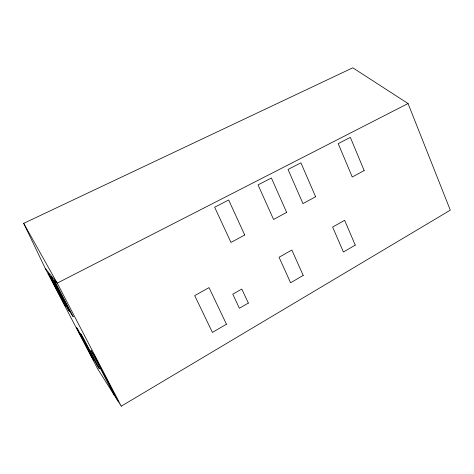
<?xml version="1.0" encoding="UTF-8"?>
<svg xmlns="http://www.w3.org/2000/svg" width="474" height="474" viewBox="0 0 474 474"><rect width="100%" height="100%" fill="white"/><g stroke="black" fill="none" stroke-linecap="round" stroke-linejoin="round"><path stroke-width="0.71" d="M121.249 406.194L450.3 210.166L408.055 103.528L352.798 67.806L23.7 223.343L45.279 268.426L97.614 368.766L121.249 406.194L57.218 283.132L23.7 223.343M408.055 103.528L57.218 283.132L45.279 268.426M118.02 401.081L94.113 355.139L90.949 350.393L114.151 394.949M226.448 324.204L212.429 332.404L194.707 295.616L209.022 287.623L226.448 324.204M303.206 275.424L290.58 282.771L279.056 257.252L291.86 250.035L303.206 275.424M355.257 245.105L343.407 252.008L332.63 227.064L344.639 220.297L355.257 245.105M248.352 303.064L239.4 308.254L232.781 294.182L241.805 289.039L248.352 303.064M244.726 235.015L230.98 242.433L214.651 207.215L228.669 200.004L244.726 235.015M286.651 212.399L273.557 219.462L258.057 184.884L271.401 178.017L286.651 212.399M315.613 196.769L302.969 203.589L288.026 169.461L300.913 162.831L315.613 196.769M364.168 170.575L352.253 177.003L338.223 143.628L350.357 137.389L364.168 170.575M49.29 274.588L48.135 273.137L64.31 304.154L65.809 306.269L49.29 274.588M52.14 278.155L50.854 276.549L67.835 309.125L69.494 311.471L52.14 278.155M55.061 281.823L53.645 280.045L71.45 314.221L73.28 316.804L55.061 281.823M78.305 330.23L76.551 327.623L92.217 357.663L94.29 360.898L78.305 330.23M82.612 336.641L80.669 333.755L97.087 365.253L99.38 368.825L82.612 336.641"/></g></svg>
